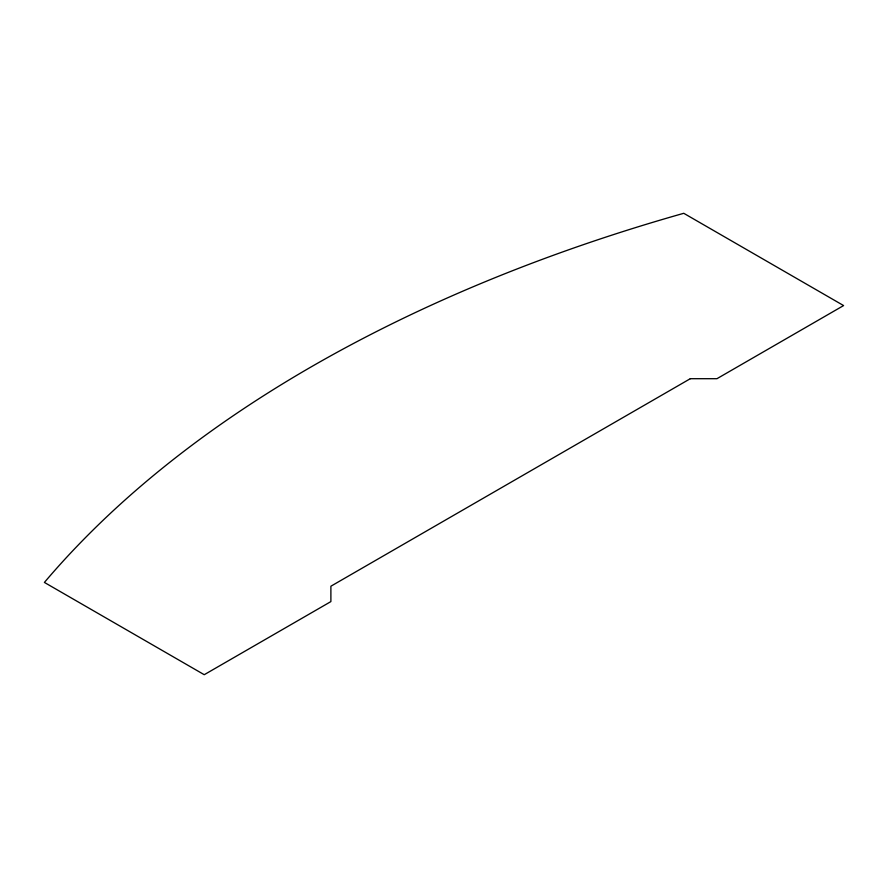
<?xml version="1.0" encoding="UTF-8"?>
<svg xmlns="http://www.w3.org/2000/svg" width="888" height="888" viewBox="0 0 888 888"><rect width="100%" height="100%" fill="white"/><g stroke="black" fill="none" stroke-linecap="round" stroke-linejoin="round"><path stroke-width="1.33" d="M690.309 378.699L330.891 586.213L330.891 601.587L204.24 674.702L44.4 582.428A1393.96 804.794 0 0 1 683.76 213.298L843.6 305.572L716.949 378.699L690.309 378.699"/></g></svg>
